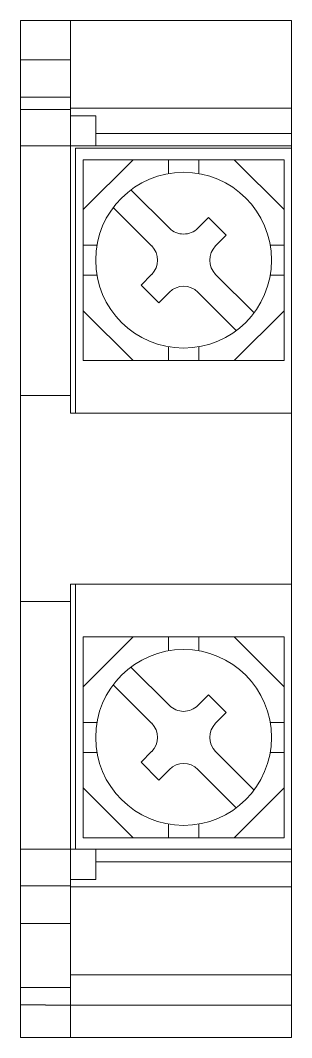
# Model space of a CAD drawing. Header units: inches. Extents: x 0 to 10.8, y 0 to 40.5.
import ezdxf

# ---------------------------------------------------------------- set-up
doc = ezdxf.new("R2010")
doc.units = ezdxf.units.IN
doc.layers.add('hw_VTP', color=7, linetype='Continuous', lineweight=13)

# ---------------------------------------------------------------- blocks, each defined once
blk = doc.blocks.new('CD_1P-25A')
at = {"layer": 'hw_VTP'}
for p, q in [((10.8, 20.25), (1, 20.25)), ((0, -20.25), (0, 20.25)), ((0, 20.25), (10.8, 20.25)), ((2, 5.31), (2, 20.25)), ((2, 20.25), (2, 4.61)), ((10.8, 20.25), (10.8, -20.25)), ((2, 18.673), (0, 18.673)), ((2, 17.194), (0, 17.194)), ((2, 16.701), (0, 16.701)), ((10.8, 16.751), (2, 16.751)), ((3, 16.45), (2, 16.45)), ((3, 16.45), (3, 15.25)), ((10.8, 15.75), (3, 15.75)), ((2, 15.25), (0, 15.25)), ((2, 15.25), (10.8, 15.25)), ((4.49, 14.702), (2.5, 12.713)), ((10.5, 12.713), (8.51, 14.702)), ((4.49, 6.702), (2.5, 8.692)), ((10.5, 8.692), (8.51, 6.702)), ((2, 5.31), (0, 5.31)), ((10.8, 4.61), (2, 4.61)), ((2, -20.25), (2, -2.19)), ((10.8, -2.19), (2, -2.19)), ((2, -2.89), (0, -2.89)), ((4.49, -4.298), (2.5, -6.287)), ((10.5, -6.287), (8.51, -4.298)), ((4.49, -12.298), (2.5, -10.308)), ((10.5, -10.308), (8.51, -12.298)), ((2, -12.75), (0, -12.75)), ((10.8, -12.75), (2, -12.75)), ((3, -13.95), (3, -12.75)), ((10.8, -13.25), (3, -13.25)), ((3, -13.95), (2, -13.95)), ((2, -14.201), (0, -14.201)), ((10.8, -14.25), (2, -14.25)), ((2, -15.701), (0, -15.701)), ((10.8, -17.75), (2, -17.75)), ((2, -18.25), (0, -18.25)), ((1, -18.95), (0, -18.95)), ((10.8, -18.951), (1, -18.951)), ((10.8, -20.25), (0, -20.25))]:
    blk.add_line(p, q, dxfattribs=at)
at = {"layer": 'hw_VTP', "color": 4}
for p, q in [((2.2, 15.16), (10.8, 15.16)), ((2.2, 4.61), (2.2, 15.16)), ((10.8, 15.16), (10.8, 4.61)), ((2.2, -12.74), (2.2, -2.19)), ((10.8, -12.74), (10.8, -2.19)), ((2.2, -12.74), (10.8, -12.74))]:
    blk.add_line(p, q, dxfattribs=at)
at = {"layer": 'hw_VTP', "color": 0}
for p, q in [((10.5, 14.702), (2.5, 14.702)), ((2.5, 6.702), (2.5, 14.702)), ((5.9, 14.702), (5.9, 14.15)), ((7.1, 14.702), (7.1, 14.15)), ((10.5, 6.702), (10.5, 14.702)), ((5.934, 11.975), (4.404, 13.505)), ((5.227, 11.268), (3.697, 12.798)), ((7.49, 12.399), (7.066, 11.975)), ((8.197, 11.692), (7.49, 12.399)), ((8.197, 11.692), (7.773, 11.268)), ((2.5, 11.302), (3.052, 11.302)), ((10.5, 11.302), (9.948, 11.302)), ((5.227, 10.136), (4.803, 9.712)), ((9.303, 8.606), (7.773, 10.136)), ((2.5, 10.102), (3.052, 10.102)), ((10.5, 10.102), (9.948, 10.102)), ((5.51, 9.005), (4.803, 9.712)), ((5.934, 9.429), (5.51, 9.005)), ((8.596, 7.899), (7.066, 9.429)), ((5.9, 6.702), (5.9, 7.254)), ((7.1, 6.702), (7.1, 7.254)), ((10.5, 6.702), (2.5, 6.702)), ((10.5, -4.298), (2.5, -4.298)), ((2.5, -12.298), (2.5, -4.298)), ((5.9, -4.298), (5.9, -4.85)), ((7.1, -4.298), (7.1, -4.85)), ((10.5, -12.298), (10.5, -4.298)), ((5.934, -7.025), (4.404, -5.495)), ((5.227, -7.732), (3.697, -6.202)), ((7.49, -6.601), (7.066, -7.025)), ((8.197, -7.308), (7.49, -6.601)), ((8.197, -7.308), (7.773, -7.732)), ((2.5, -7.698), (3.052, -7.698)), ((10.5, -7.698), (9.948, -7.698)), ((2.5, -8.898), (3.052, -8.898)), ((5.227, -8.864), (4.803, -9.288)), ((9.303, -10.394), (7.773, -8.864)), ((10.5, -8.898), (9.948, -8.898)), ((5.51, -9.995), (4.803, -9.288)), ((5.934, -9.571), (5.51, -9.995)), ((8.596, -11.101), (7.066, -9.571)), ((5.9, -12.298), (5.9, -11.746)), ((7.1, -12.298), (7.1, -11.746)), ((10.5, -12.298), (2.5, -12.298))]:
    blk.add_line(p, q, dxfattribs=at)
at = {"layer": 'hw_VTP'}
for centre in [(6.5, 10.702), (6.5, -8.298)]:
    blk.add_circle(centre, 3.5, dxfattribs=at)
at = {"layer": 'hw_VTP', "color": 0}
for centre, start, end in [((6.5, 12.541), 225, 315), ((4.662, 10.702), 315, 45), ((8.338, 10.702), 135, 225), ((6.5, 8.864), 45, 135), ((6.5, -6.459), 225, 315), ((4.662, -8.298), 315, 45), ((8.338, -8.298), 135, 225), ((6.5, -10.136), 45, 135)]:
    blk.add_arc(centre, 0.8, start, end, dxfattribs=at)

msp = doc.modelspace()

# ---------------------------------------------------------------- block references
msp.add_blockref('CD_1P-25A', (0, 20.25))

doc.saveas('drawing.dxf')
